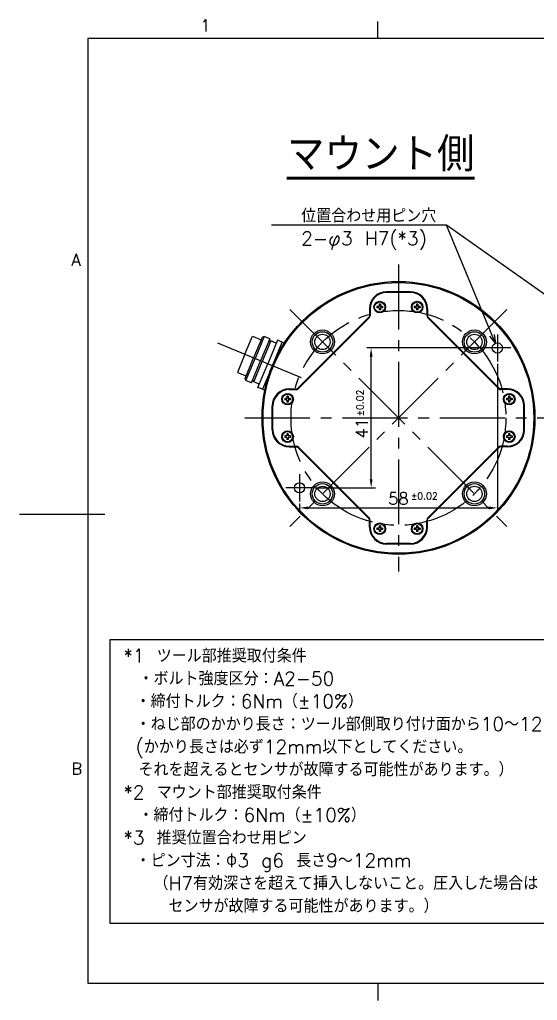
# Model space of a CAD drawing. Extents: x 0 to 418, y 0 to 295.
# Drawn here: x 0 to 151.8, y 5 to 292.6 of the extents above; entities that cross this region are included whole.
import ezdxf
from ezdxf import colors
from ezdxf.entities.mleader import LeaderData, LeaderLine
from ezdxf.math import Vec2, Vec3

# ---------------------------------------------------------------- set-up
doc = ezdxf.new("R2010")
doc.units = 0
doc.header["$MEASUREMENT"] = 0
doc.linetypes.add('CENTER', pattern=[50.8, 31.75, -6.35, 6.35, -6.35])
doc.linetypes.add('CENTER2', pattern=[28.575, 19.05, -3.175, 3.175, -3.175])
doc.layers.get('0').update_dxf_attribs({"linetype": 'CONTINUOUS'})
doc.layers.get('DEFPOINTS').update_dxf_attribs({"linetype": 'CONTINUOUS'})
for name, color, linetype in [('テキスト', 4, 'CONTINUOUS'), ('中心線', 1, 'CENTER2'), ('図面枠', 7, 'CONTINUOUS'), ('外形線', 3, 'CONTINUOUS'), ('外形補助線', 11, 'CONTINUOUS'), ('寸法', 4, 'CONTINUOUS')]:
    doc.layers.add(name, color=color, linetype=linetype)
doc.styles.get("Standard").update_dxf_attribs({"font": 'txt.shx', "bigfont": 'extfont2.shx'})
doc.dimstyles.get("Standard").update_dxf_attribs({"dimtxt": 3.5, "dimasz": 2.5, "dimexe": 1.25, "dimexo": 0.625, "dimgap": 1, "dimtad": 1, "dimdec": 4, "dimdsep": 46, "dimtxsty": 'STANDARD', "dimcen": 0, "dimadec": 0, "dimazin": 0, "dimtfac": 0.6, "dimtdec": 4, "dimtmove": 2, "dimatfit": 3, "dimfxl": 1, "dimtolj": 1, "dimarcsym": 0})

# ---------------------------------------------------------------- blocks, each defined once
blk = doc.blocks.new('*D28')
at = {"layer": 'DEFPOINTS', "color": 0}
for p in [(140.08, 192.28), (82.08, 151.28), (140.08, 149.39)]:
    blk.add_point(p, dxfattribs=at)
at = {"layer": '寸法', "color": 0, "lineweight": -2}
for p, q in [((140.08, 191.65), (140.08, 148.14)), ((82.08, 150.65), (82.08, 148.14)), ((84.58, 149.39), (137.58, 149.39))]:
    blk.add_line(p, q, dxfattribs=at)
at = {"layer": '寸法', "color": 0}
for points in [[(84.58, 149.81), (84.58, 148.98), (82.08, 149.39)], [(137.58, 149.81), (137.58, 148.98), (140.08, 149.39)]]:
    blk.add_solid(points, dxfattribs=at)
at = {"layer": '寸法', "color": 0, "insert": (111.08, 152.14), "char_height": 3.5, "attachment_point": 5}
blk.add_mtext('\\A1;58', dxfattribs=at)
blk = doc.blocks.new('*D10')
at = {"layer": 'DEFPOINTS', "color": 0}
for p in [(103.07, 196.28), (136.08, 196.28), (86.08, 155.28)]:
    blk.add_point(p, dxfattribs=at)
at = {"layer": '寸法', "color": 0, "lineweight": -2}
for p, q in [((135.46, 196.28), (101.82, 196.28)), ((103.07, 157.78), (103.07, 193.78)), ((86.71, 155.28), (104.32, 155.28))]:
    blk.add_line(p, q, dxfattribs=at)
at = {"layer": '寸法', "color": 0}
for points in [[(102.66, 193.78), (103.49, 193.78), (103.07, 196.28)], [(102.66, 157.78), (103.49, 157.78), (103.07, 155.28)]]:
    blk.add_solid(points, dxfattribs=at)
at = {"layer": '寸法', "color": 0, "insert": (100.32, 172.76), "char_height": 3.5, "attachment_point": 5, "rotation": 90}
blk.add_mtext('\\A1;41', dxfattribs=at)
blk = doc.blocks.new('_OPEN30')
at = {"color": 0, "linetype": 'ByBlock'}
for p, q in [((-1, 0.27), (0, 0)), ((0, 0), (-1, -0.27)), ((0, 0), (-1, 0))]:
    blk.add_line(p, q, dxfattribs=at)

msp = doc.modelspace()

# ---------------------------------------------------------------- linework, layer by layer
at = {"layer": 'テキスト'}
msp.add_lwpolyline([(26.44998, 27.59824), (173.57693, 27.59824), (173.57693, 110.68735), (26.44998, 110.68735)], close=True, dxfattribs=at)
at = {"layer": '中心線'}
for p, q in [((111.08022, 220.77632), (111.08022, 130.77632)), ((142.90002, 207.59612), (79.26041, 143.95651)), ((79.26041, 207.59612), (142.90002, 143.95651)), ((140.08022, 200.27632), (140.08022, 192.27632)), ((144.08022, 196.27632), (136.08022, 196.27632)), ((66.08022, 175.77632), (156.08022, 175.77632)), ((82.08022, 159.27632), (82.08022, 151.27632)), ((86.08022, 155.27632), (78.08022, 155.27632))]:
    msp.add_line(p, q, dxfattribs=at)
at = {"layer": '中心線', "color": 1, "linetype": 'CENTER'}
msp.add_line((82.62473, 187.56297), (58.14192, 197.70408), dxfattribs=at)
at = {"layer": '中心線'}
msp.add_circle((111.08022, 175.77632), 31.5, dxfattribs=at)
at = {"layer": '図面枠'}
for p, q in [((105, 287), (105, 292)), ((410, 287), (20, 287)), ((20, 287), (20, 10)), ((25, 147.5), (0, 147.5)), ((20, 10), (410, 10)), ((105, 10), (105, 5))]:
    msp.add_line(p, q, dxfattribs=at)
at = {"layer": '外形線'}
for p, q in [((114.58022, 212.77632), (107.58022, 212.77632)), ((114.58022, 212.57632), (107.58022, 212.57632)), ((102.58022, 207.77632), (102.58022, 205.46008)), ((102.78022, 207.77632), (102.78022, 205.79145)), ((105.38022, 208.47632), (104.73022, 208.47632)), ((104.73022, 208.47632), (104.73022, 208.07632)), ((105.38022, 208.07632), (104.73022, 208.07632)), ((105.78022, 209.12632), (105.38022, 209.12632)), ((105.38022, 209.12632), (105.38022, 208.47632)), ((105.38022, 208.07632), (105.38022, 207.42632)), ((105.78022, 207.42632), (105.38022, 207.42632)), ((105.78022, 209.12632), (105.78022, 208.47632)), ((106.43022, 208.47632), (105.78022, 208.47632)), ((105.78022, 208.07632), (105.78022, 207.42632)), ((106.43022, 208.07632), (105.78022, 208.07632)), ((106.43022, 208.47632), (106.43022, 208.07632)), ((115.73022, 208.47632), (115.73022, 208.07632)), ((116.38022, 208.47632), (115.73022, 208.47632)), ((116.38022, 208.07632), (115.73022, 208.07632)), ((116.38022, 209.12632), (116.38022, 208.47632)), ((116.78022, 209.12632), (116.38022, 209.12632)), ((116.38022, 208.07632), (116.38022, 207.42632)), ((116.78022, 207.42632), (116.38022, 207.42632)), ((116.78022, 209.12632), (116.78022, 208.47632)), ((117.43022, 208.47632), (116.78022, 208.47632)), ((117.43022, 208.07632), (116.78022, 208.07632)), ((116.78022, 208.07632), (116.78022, 207.42632)), ((117.43022, 208.47632), (117.43022, 208.07632)), ((119.38022, 207.77632), (119.38022, 205.79145)), ((119.58022, 207.77632), (119.58022, 205.46008)), ((102.58022, 205.46008), (81.39645, 184.27632)), ((102.48732, 205.08435), (81.77219, 184.36921)), ((119.58022, 205.46008), (140.76398, 184.27632)), ((119.67311, 205.08435), (140.38825, 184.36921)), ((66.04968, 194.42856), (68.25011, 199.74087)), ((68.25011, 199.74087), (70.79078, 198.68849)), ((71.07779, 199.3814), (68.59035, 193.37618)), ((71.73108, 199.652), (69.05229, 193.18484)), ((73.34787, 198.9823), (70.66908, 192.51515)), ((71.73108, 199.652), (71.07779, 199.3814)), ((73.34787, 198.9823), (71.73108, 199.652)), ((75.62032, 198.58895), (72.75019, 191.65985)), ((76.99516, 198.01274), (75.61794, 198.58321)), ((73.61846, 198.32902), (71.13102, 192.3238)), ((73.61846, 198.32902), (72.96518, 198.05842)), ((75.23525, 197.65933), (73.61846, 198.32902)), ((74.12503, 191.08365), (76.99516, 198.01274)), ((76.99516, 198.01274), (77.65057, 197.74126)), ((66.04968, 194.42856), (63.84925, 189.11626)), ((66.10291, 187.37097), (68.59035, 193.37618)), ((66.37351, 186.71769), (69.05229, 193.18484)), ((67.9903, 186.04799), (70.66908, 192.51515)), ((68.64358, 186.31859), (71.13102, 192.3238)), ((69.87768, 184.72501), (72.74781, 191.65411)), ((74.12503, 191.08365), (71.2549, 184.15455)), ((63.84925, 189.11626), (66.38992, 188.06388)), ((66.37351, 186.71769), (66.10291, 187.37097)), ((68.64358, 186.31859), (68.37298, 186.97187)), ((67.9903, 186.04799), (66.37351, 186.71769)), ((70.26037, 185.64889), (68.64358, 186.31859)), ((71.2549, 184.15455), (69.87768, 184.72501)), ((71.2549, 184.15455), (71.91032, 183.88307)), ((79.08022, 184.27632), (81.39645, 184.27632)), ((79.08022, 184.07632), (81.06508, 184.07632)), ((143.08022, 184.27632), (140.76398, 184.27632)), ((143.08022, 184.07632), (141.09535, 184.07632)), ((77.73022, 181.47632), (77.73022, 181.07632)), ((78.38022, 181.47632), (77.73022, 181.47632)), ((78.38022, 182.12632), (78.38022, 181.47632)), ((78.78022, 182.12632), (78.38022, 182.12632)), ((78.78022, 182.12632), (78.78022, 181.47632)), ((79.43022, 181.47632), (78.78022, 181.47632)), ((79.43022, 181.47632), (79.43022, 181.07632)), ((142.73022, 181.47632), (142.73022, 181.07632)), ((143.38022, 181.47632), (142.73022, 181.47632)), ((143.38022, 182.12632), (143.38022, 181.47632)), ((143.78022, 182.12632), (143.38022, 182.12632)), ((143.78022, 182.12632), (143.78022, 181.47632)), ((144.43022, 181.47632), (143.78022, 181.47632)), ((144.43022, 181.47632), (144.43022, 181.07632)), ((74.08022, 172.27632), (74.08022, 179.27632)), ((74.28022, 172.27632), (74.28022, 179.27632)), ((78.38022, 181.07632), (77.73022, 181.07632)), ((78.38022, 181.07632), (78.38022, 180.42632)), ((78.78022, 180.42632), (78.38022, 180.42632)), ((79.43022, 181.07632), (78.78022, 181.07632)), ((78.78022, 181.07632), (78.78022, 180.42632)), ((143.38022, 181.07632), (142.73022, 181.07632)), ((143.38022, 181.07632), (143.38022, 180.42632)), ((143.78022, 180.42632), (143.38022, 180.42632)), ((144.43022, 181.07632), (143.78022, 181.07632)), ((143.78022, 181.07632), (143.78022, 180.42632)), ((147.88022, 172.27632), (147.88022, 179.27632)), ((148.08022, 172.27632), (148.08022, 179.27632)), ((78.38022, 170.47632), (77.73022, 170.47632)), ((77.73022, 170.47632), (77.73022, 170.07632)), ((78.38022, 170.07632), (77.73022, 170.07632)), ((78.78022, 171.12632), (78.38022, 171.12632)), ((78.38022, 171.12632), (78.38022, 170.47632)), ((78.38022, 170.07632), (78.38022, 169.42632)), ((78.78022, 171.12632), (78.78022, 170.47632)), ((79.43022, 170.47632), (78.78022, 170.47632)), ((78.78022, 170.07632), (78.78022, 169.42632)), ((79.43022, 170.07632), (78.78022, 170.07632)), ((79.43022, 170.47632), (79.43022, 170.07632)), ((142.73022, 170.47632), (142.73022, 170.07632)), ((143.38022, 170.47632), (142.73022, 170.47632)), ((143.38022, 170.07632), (142.73022, 170.07632)), ((143.38022, 171.12632), (143.38022, 170.47632)), ((143.78022, 171.12632), (143.38022, 171.12632)), ((143.38022, 170.07632), (143.38022, 169.42632)), ((143.78022, 171.12632), (143.78022, 170.47632)), ((144.43022, 170.47632), (143.78022, 170.47632)), ((144.43022, 170.07632), (143.78022, 170.07632)), ((143.78022, 170.07632), (143.78022, 169.42632)), ((144.43022, 170.47632), (144.43022, 170.07632)), ((78.78022, 169.42632), (78.38022, 169.42632)), ((79.08022, 167.47632), (81.06508, 167.47632)), ((79.08022, 167.27632), (81.39645, 167.27632)), ((81.39645, 167.27632), (102.58022, 146.09255)), ((81.77219, 167.18342), (102.48732, 146.46829)), ((140.76398, 167.27632), (119.58022, 146.09255)), ((140.38825, 167.18342), (119.67311, 146.46829)), ((143.08022, 167.27632), (140.76398, 167.27632)), ((143.08022, 167.47632), (141.09535, 167.47632)), ((143.78022, 169.42632), (143.38022, 169.42632)), ((102.58022, 143.77632), (102.58022, 146.09255)), ((102.78022, 143.77632), (102.78022, 145.76118)), ((105.38022, 144.12632), (105.38022, 143.47632)), ((105.78022, 144.12632), (105.38022, 144.12632)), ((105.78022, 144.12632), (105.78022, 143.47632)), ((116.78022, 144.12632), (116.38022, 144.12632)), ((116.38022, 144.12632), (116.38022, 143.47632)), ((116.78022, 144.12632), (116.78022, 143.47632)), ((119.38022, 143.77632), (119.38022, 145.76118)), ((119.58022, 143.77632), (119.58022, 146.09255)), ((104.73022, 143.47632), (104.73022, 143.07632)), ((105.38022, 143.47632), (104.73022, 143.47632)), ((105.38022, 143.07632), (104.73022, 143.07632)), ((105.38022, 143.07632), (105.38022, 142.42632)), ((105.78022, 142.42632), (105.38022, 142.42632)), ((106.43022, 143.47632), (105.78022, 143.47632)), ((106.43022, 143.07632), (105.78022, 143.07632)), ((105.78022, 143.07632), (105.78022, 142.42632)), ((106.43022, 143.47632), (106.43022, 143.07632)), ((116.38022, 143.47632), (115.73022, 143.47632)), ((115.73022, 143.47632), (115.73022, 143.07632)), ((116.38022, 143.07632), (115.73022, 143.07632)), ((116.38022, 143.07632), (116.38022, 142.42632)), ((116.78022, 142.42632), (116.38022, 142.42632)), ((117.43022, 143.47632), (116.78022, 143.47632)), ((116.78022, 143.07632), (116.78022, 142.42632)), ((117.43022, 143.07632), (116.78022, 143.07632)), ((117.43022, 143.47632), (117.43022, 143.07632)), ((114.58022, 138.97632), (107.58022, 138.97632)), ((114.58022, 138.77632), (107.58022, 138.77632))]:
    msp.add_line(p, q, dxfattribs=at)
for centre, radius in [((111.08022, 175.77632), 40), ((111.08022, 175.77632), 39.7), ((105.58022, 208.27632), 1.7), ((116.58022, 208.27632), 1.7), ((105.58022, 208.27632), 1.5), ((116.58022, 208.27632), 1.5), ((88.80635, 198.05018), 3.5), ((133.35408, 198.05018), 3.5), ((88.80635, 198.05018), 3), ((133.35408, 198.05018), 3), ((140.08022, 196.27632), 1.5), ((78.58022, 181.27632), 1.7), ((78.58022, 181.27632), 1.5), ((143.58022, 181.27632), 1.7), ((143.58022, 181.27632), 1.5), ((78.58022, 170.27632), 1.7), ((78.58022, 170.27632), 1.5), ((143.58022, 170.27632), 1.7), ((143.58022, 170.27632), 1.5), ((82.08022, 155.27632), 1.5), ((88.80635, 153.50245), 3.5), ((88.80635, 153.50245), 3), ((133.35408, 153.50245), 3.5), ((133.35408, 153.50245), 3), ((105.58022, 143.27632), 1.7), ((105.58022, 143.27632), 1.5), ((116.58022, 143.27632), 1.7), ((116.58022, 143.27632), 1.5)]:
    msp.add_circle(centre, radius, dxfattribs=at)
for centre, radius, start, end in [((107.58022, 207.77632), 5, 90, 180), ((107.58022, 207.77632), 4.8, 90, 180), ((114.58022, 207.77632), 5, 0, 90), ((114.58022, 207.77632), 4.8, 0, 90), ((101.78022, 205.79145), 1, 315, 0), ((120.38022, 205.79145), 1, 180, 225), ((79.08022, 179.27632), 5, 90, 180), ((79.08022, 179.27632), 4.8, 90, 180), ((81.06508, 185.07632), 1, 270, 315), ((141.09535, 185.07632), 1, 225, 270), ((143.08022, 179.27632), 5, 0, 90), ((143.08022, 179.27632), 4.8, 0, 90), ((79.08022, 172.27632), 5, 180, 270), ((79.08022, 172.27632), 4.8, 180, 270), ((143.08022, 172.27632), 4.8, 270, 0), ((143.08022, 172.27632), 5, 270, 0), ((81.06508, 166.47632), 1, 45, 90), ((141.09535, 166.47632), 1, 90, 135), ((101.78022, 145.76118), 1, 0, 45), ((107.58022, 143.77632), 5, 180, 270), ((107.58022, 143.77632), 4.8, 180, 270), ((114.58022, 143.77632), 4.8, 270, 0), ((114.58022, 143.77632), 5, 270, 0), ((120.38022, 145.76118), 1, 135, 180)]:
    msp.add_arc(centre, radius, start, end, dxfattribs=at)
at = {"layer": '外形補助線', "color": 11}
for centre in [(88.80635, 198.05018), (133.35408, 198.05018), (88.80635, 153.50245), (133.35408, 153.50245)]:
    msp.add_circle(centre, 2.25, dxfattribs=at)

# ---------------------------------------------------------------- texts
at = {"layer": 'テキスト', "lineweight": 60, "insert": (78.39943, 258.0404), "char_height": 10, "attachment_point": 1}
msp.add_mtext_dynamic_manual_height_columns('{\\Lマウント側}', width=159.4245971, gutter_width=20, heights=[0], dxfattribs=at)
at = {"layer": 'テキスト', "insert": (30.45354, 108.03096), "char_height": 4, "attachment_point": 1}
msp.add_mtext_dynamic_manual_height_columns('*1 ツール部推奨取付条件\\P\u3000・ボルト強度区分：A2-50\\P ・締付トルク：6Nm（±10%）\\P ・ねじ部のかかり長さ：ツール部側取り付け面から10～12mm\\P (かかり長さは必ず12mm以下としてください。\\P\u3000それを超えるとセンサが故障する可能性があります。）\\P*2 マウント部推奨取付条件\\P\u3000・締付トルク：6Nm（±10%）\\P*3 推奨位置合わせ用ピン\\P ・ピン寸法：Φ3 g6 長さ9～12mm\\P\u3000\u3000（H7有効深さを超えて挿入しないこと。圧入した場合は\\P\u3000\u3000\u3000センサが故障する可能性があります。）', width=169.0650029, gutter_width=20, heights=[0], dxfattribs=at)
at = {"layer": '図面枠'}
for s, p in [('1', (52.98179, 289.05118)), ('A', (15.1901, 220.35889)), ('B', (15.1548, 71.18641))]:
    msp.add_text(s, height=3.5, dxfattribs=at).set_placement(p)
at = {"layer": '寸法'}
msp.add_text('±0.02', height=2, rotation=90, dxfattribs=at).set_placement((100.81978, 176.18905))
msp.add_text('±0.02', height=2, dxfattribs=at).set_placement((114.71548, 151.8581))

# ---------------------------------------------------------------- dimensions: what is measured, and where the dimension line sits
dim = msp.add_linear_dim(base=(103.07193, 196.27632), p1=(86.08022, 155.27632), p2=(136.08022, 196.27632), angle=90, dimstyle='STANDARD', dxfattribs=at)
dim.commit()
dim.dimension.update_dxf_attribs({"geometry": '*D10', "text_midpoint": (100.32193, 172.76486), "dimtype": 160})
dim = msp.add_linear_dim(base=(140.08022, 149.39317), p1=(82.08022, 151.27632), p2=(140.08022, 192.27632), dimstyle='STANDARD', dxfattribs=at)
dim.commit()
dim.dimension.update_dxf_attribs({"geometry": '*D28', "text_midpoint": (111.08022, 152.14317)})

# ---------------------------------------------------------------- leaders
at = {"layer": 'テキスト'}
ml = msp.add_multileader_mtext('Standard', dxfattribs=at)
ml.set_content('位置合わせ用ピン穴 \\P2-φ3 H7(*3)  ', color=256, style='STANDARD')
ml.set_leader_properties()
ml.set_arrow_properties(name='OPEN30')
ml.build(insert=Vec2(0, 0))
ml.multileader.update_dxf_attribs({"text_left_attachment_type": 6, "text_right_attachment_type": 6, "dogleg_length": 0.36, "arrow_head_size": 2.5})
ctx = ml.context
ctx.base_point, ctx.arrow_head_size, ctx.landing_gap_size, ctx.plane_origin = Vec3(82.48585, 232.25728), 2.5, 0.09, Vec3(190.66595, 190.9977)
ctx.left_attachment, ctx.right_attachment = 6, 6
notes = []
notes.append((ctx, [(0, (1, 1, 0), (125.15919, 232.25728), (-1, 0), 0.36, [(0, [(176.08022, 196.27632)], 0, [])])]))
ctx.mtext.insert, ctx.mtext.flow_direction = Vec3(82.57585, 237.05728), 5
ml = msp.add_multileader_mtext('Standard', dxfattribs=at)
ml.set_content('', color=256, style='STANDARD')
ml.set_leader_properties()
ml.set_arrow_properties(name='OPEN30')
ml.build(insert=Vec2(0, 0))
ml.multileader.update_dxf_attribs({"text_left_attachment_type": 6, "text_right_attachment_type": 6, "dogleg_length": 0.36, "arrow_head_size": 2.5})
ctx = ml.context
ctx.base_point, ctx.arrow_head_size, ctx.landing_gap_size, ctx.plane_origin = Vec3(124.61919, 232.25728), 2.5, 0.09, Vec3(154.66595, 190.9977)
ctx.left_attachment, ctx.right_attachment = 6, 6
notes.append((ctx, [(0, (1, 1, 0), (125.15919, 232.25728), (-1, 0), 0.36, [(0, [(139.50562, 197.6619)], 0, [])])]))
ctx.mtext.insert, ctx.mtext.flow_direction = Vec3(124.70919, 236.25728), 5
for ctx, leaders in notes:
    for number, flags, end, landing, length, lines in leaders:
        leader = LeaderData()
        leader.index, (leader.has_last_leader_line, leader.has_dogleg_vector, leader.attachment_direction) = number, flags
        leader.last_leader_point, leader.dogleg_vector, leader.dogleg_length = Vec3(end), Vec3(landing), length
        for number, points, colour, breaks in lines:
            line = LeaderLine()
            line.index, line.vertices, line.color, line.breaks = number, Vec3.list(points), colors.encode_raw_color(colour), breaks
            leader.lines.append(line)
        ctx.leaders.append(leader)

doc.saveas('drawing.dxf')
